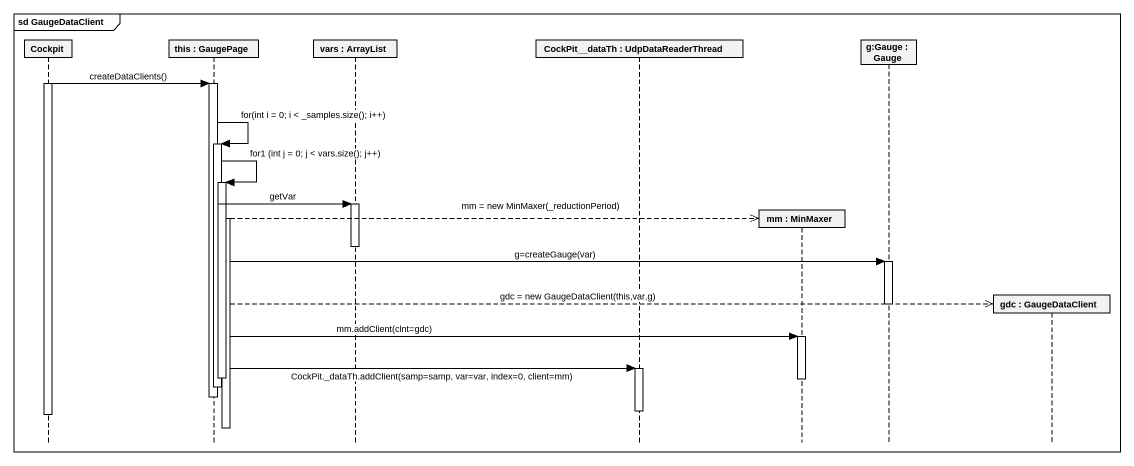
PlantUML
@startuml
mainframe sd GaugeDataClient
hide footbox
participant Cockpit
participant "this : GaugePage" as this
participant "vars : ArrayList" as vars
participant "CockPit__dataTh : UdpDataReaderThread" as CockPit_dataTh
participant "mm : MinMaxer" as mm
participant "g:Gauge : Gauge" as g_Gauge
participant "gdc : GaugeDataClient" as gdc

activate Cockpit
Cockpit -> this : createDataClients()
activate this
this -> this : for(int i = 0; i < _samples.size(); i++)
activate this
this -> this : for1 (int j = 0; j < vars.size(); j++)
activate this
this -> vars : getVar
activate vars
activate this
this -->> mm ** : mm = new MinMaxer(_reductionPeriod)
deactivate vars
this -> g_Gauge : g=createGauge(var)
activate g_Gauge
this -->> gdc ** : gdc = new GaugeDataClient(this,var,g)
deactivate g_Gauge
this -> mm : mm.addClient(clnt=gdc)
activate mm
this -> CockPit_dataTh : CockPit._dataTh.addClient(samp=samp, var=var, index=0, client=mm)
activate CockPit_dataTh
deactivate this
deactivate mm
deactivate this
deactivate this
deactivate CockPit_dataTh
deactivate Cockpit
deactivate this
@enduml
